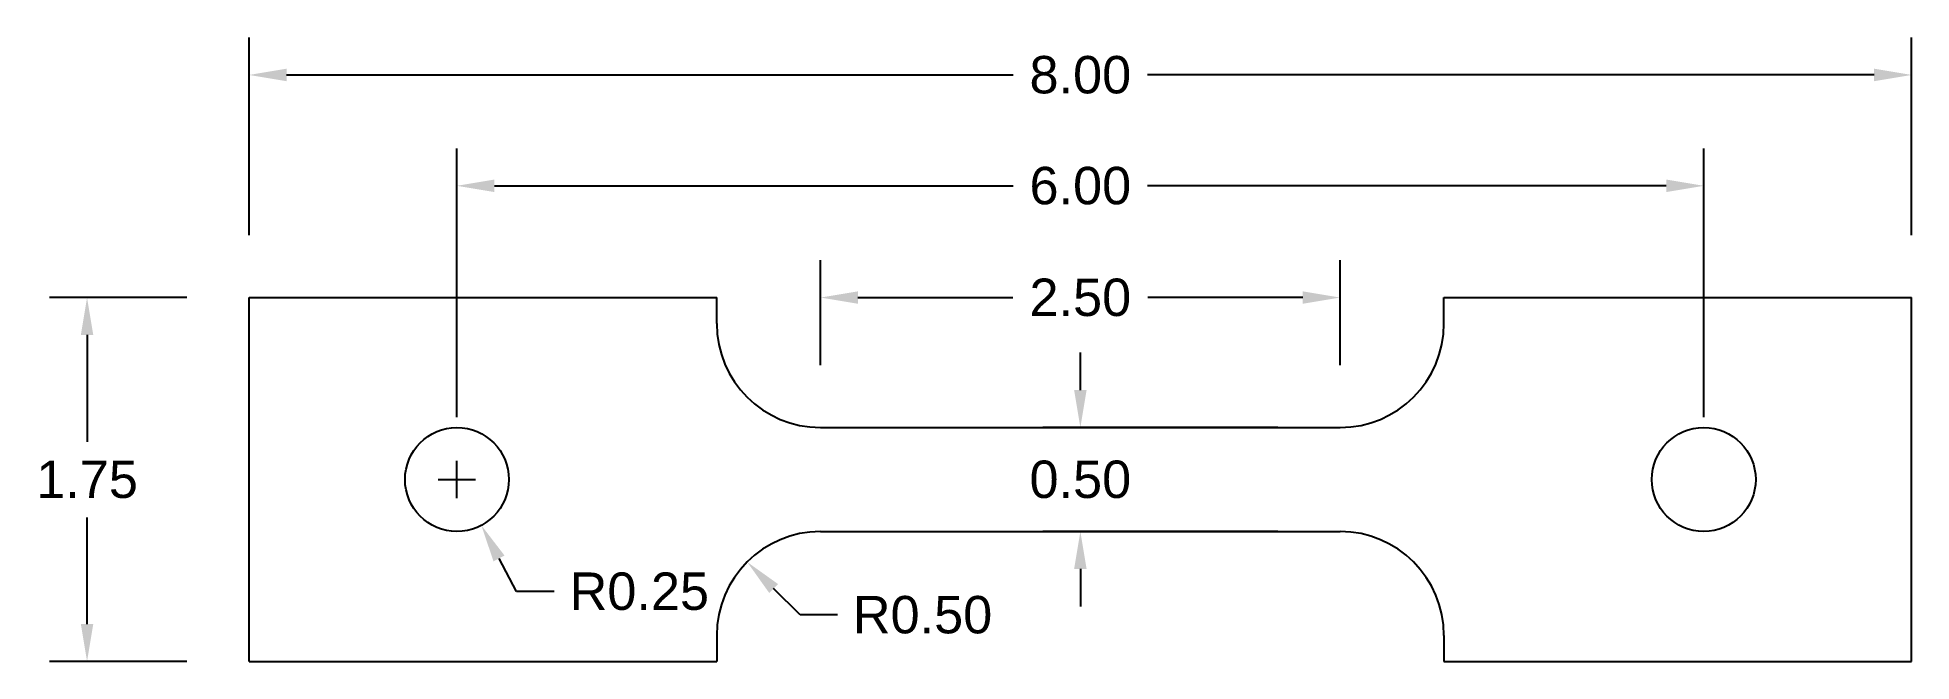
# Model space of a CAD drawing. Header units: inches. Extents: x 0.14 to 9.15, y 14.86 to 17.86.
import ezdxf

# ---------------------------------------------------------------- set-up
doc = ezdxf.new("R2010")
doc.units = ezdxf.units.IN
doc.header["$MEASUREMENT"] = 0
doc.styles.get("Standard").update_dxf_attribs({"font": 'arial.ttf'})
doc.dimstyles.new('Copy of Standard', dxfattribs={"dimtxt": 0.18, "dimasz": 0.18, "dimexe": 0.18, "dimexo": 0.3, "dimgap": 0.09, "dimtad": 0, "dimtih": 1, "dimtoh": 1, "dimzin": 0, "dimdsep": 46, "dimtxsty": 'Standard', "dimcen": 0.09, "dimadec": 0, "dimazin": 0, "dimtfac": 1, "dimtofl": 0, "dimtmove": 0, "dimatfit": 3, "dimfxl": 1, "dimtolj": 1, "dimtzin": 0, "dimarcsym": 0})

# ---------------------------------------------------------------- blocks, each defined once
blk = doc.blocks.new('*D5')
at = {"color": 0, "lineweight": -2, "transparency": 16777216}
for p, q in [((3.9048, 16.281), (3.9048, 16.786)), ((6.4048, 16.281), (6.4048, 16.786)), ((4.0848, 16.606), (4.8298, 16.606)), ((6.2248, 16.606), (5.4798, 16.606))]:
    blk.add_line(p, q, dxfattribs=at)
at = {"color": 0, "transparency": 16777216}
for points in [[(4.0848, 16.636), (4.0848, 16.576), (3.9048, 16.606)], [(6.2248, 16.636), (6.2248, 16.576), (6.4048, 16.606)]]:
    blk.add_solid(points, dxfattribs=at)
at = {"layer": 'Defpoints', "color": 0, "transparency": 16777216}
for p in [(6.4048, 16.606), (3.9048, 15.981), (6.4048, 15.981)]:
    blk.add_point(p, dxfattribs=at)
at = {"color": 0, "transparency": 16777216, "insert": (5.1548, 16.606), "char_height": 0.18, "attachment_point": 5}
blk.add_mtext('\\A1;2.50', dxfattribs=at)
blk = doc.blocks.new('*D6')
at = {"color": 0, "lineweight": -2, "transparency": 16777216}
for p, q in [((2.1548, 16.031), (2.1548, 17.3233)), ((8.1548, 16.031), (8.1548, 17.3233)), ((2.3348, 17.1433), (4.8308, 17.1433)), ((7.9748, 17.1433), (5.4787, 17.1433))]:
    blk.add_line(p, q, dxfattribs=at)
at = {"color": 0, "transparency": 16777216}
for points in [[(2.3348, 17.1733), (2.3348, 17.1133), (2.1548, 17.1433)], [(7.9748, 17.1733), (7.9748, 17.1133), (8.1548, 17.1433)]]:
    blk.add_solid(points, dxfattribs=at)
at = {"layer": 'Defpoints', "color": 0, "transparency": 16777216}
for p in [(8.1548, 17.1433), (2.1548, 15.731), (8.1548, 15.731)]:
    blk.add_point(p, dxfattribs=at)
at = {"color": 0, "transparency": 16777216, "insert": (5.1548, 17.1433), "char_height": 0.18, "attachment_point": 5}
blk.add_mtext('\\A1;6.00', dxfattribs=at)
blk = doc.blocks.new('*D7')
at = {"color": 0, "lineweight": -2, "transparency": 16777216}
for p, q in [((1.1548, 16.906), (1.1548, 17.8564)), ((9.1548, 16.906), (9.1548, 17.8564)), ((1.3348, 17.6764), (4.8312, 17.6764)), ((8.9748, 17.6764), (5.4784, 17.6764))]:
    blk.add_line(p, q, dxfattribs=at)
at = {"color": 0, "transparency": 16777216}
for points in [[(1.3348, 17.7064), (1.3348, 17.6464), (1.1548, 17.6764)], [(8.9748, 17.7064), (8.9748, 17.6464), (9.1548, 17.6764)]]:
    blk.add_solid(points, dxfattribs=at)
at = {"layer": 'Defpoints', "color": 0, "transparency": 16777216}
for p in [(9.1548, 17.6764), (1.1548, 16.606), (9.1548, 16.606)]:
    blk.add_point(p, dxfattribs=at)
at = {"color": 0, "transparency": 16777216, "insert": (5.1548, 17.6764), "char_height": 0.18, "attachment_point": 5}
blk.add_mtext('\\A1;8.00', dxfattribs=at)
blk = doc.blocks.new('*D8')
at = {"color": 0, "lineweight": -2, "transparency": 16777216}
for p, q in [((5.1548, 16.161), (5.1548, 16.341)), ((6.1048, 15.981), (4.9748, 15.981)), ((6.1048, 15.481), (4.9748, 15.481)), ((5.1548, 15.301), (5.1548, 15.121))]:
    blk.add_line(p, q, dxfattribs=at)
at = {"color": 0, "transparency": 16777216}
for points in [[(5.1248, 16.161), (5.1848, 16.161), (5.1548, 15.981)], [(5.1248, 15.301), (5.1848, 15.301), (5.1548, 15.481)]]:
    blk.add_solid(points, dxfattribs=at)
at = {"layer": 'Defpoints', "color": 0, "transparency": 16777216}
for p in [(6.4048, 15.981), (5.1548, 15.481), (6.4048, 15.481)]:
    blk.add_point(p, dxfattribs=at)
at = {"color": 0, "transparency": 16777216, "insert": (5.1548, 15.731), "char_height": 0.18, "attachment_point": 5}
blk.add_mtext('\\A1;0.50', dxfattribs=at)
blk = doc.blocks.new('*D9')
at = {"color": 0, "lineweight": -2, "transparency": 16777216}
for p, q in [((3.8058, 15.08), (3.6785, 15.2073)), ((3.9858, 15.08), (3.8058, 15.08))]:
    blk.add_line(p, q, dxfattribs=at)
at = {"color": 0, "transparency": 16777216}
blk.add_solid([(3.6997, 15.2285), (3.6573, 15.1861), (3.5512, 15.3346)], dxfattribs=at)
at = {"layer": 'Defpoints', "color": 0, "transparency": 16777216}
for p in [(3.5512, 15.3346), (3.9048, 14.981)]:
    blk.add_point(p, dxfattribs=at)
at = {"color": 0, "transparency": 16777216, "insert": (4.3954, 15.08), "char_height": 0.18, "attachment_point": 5}
blk.add_mtext('\\A1;R0.50', dxfattribs=at)
blk = doc.blocks.new('*D10')
at = {"color": 0, "lineweight": -2, "transparency": 16777216}
for p, q in [((0.8548, 16.606), (0.1947, 16.606)), ((0.3747, 16.426), (0.3747, 15.9129)), ((0.3747, 15.036), (0.3747, 15.5491)), ((0.8548, 14.856), (0.1947, 14.856))]:
    blk.add_line(p, q, dxfattribs=at)
at = {"color": 0, "transparency": 16777216}
for points in [[(0.3447, 16.426), (0.4047, 16.426), (0.3747, 16.606)], [(0.3447, 15.036), (0.4047, 15.036), (0.3747, 14.856)]]:
    blk.add_solid(points, dxfattribs=at)
at = {"layer": 'Defpoints', "color": 0, "transparency": 16777216}
for p in [(1.1548, 16.606), (0.3747, 14.856), (1.1548, 14.856)]:
    blk.add_point(p, dxfattribs=at)
at = {"color": 0, "transparency": 16777216, "insert": (0.3747, 15.731), "char_height": 0.18, "attachment_point": 5}
blk.add_mtext('\\A1;1.75', dxfattribs=at)
blk = doc.blocks.new('*D13')
at = {"color": 0, "lineweight": -2, "transparency": 16777216}
for p, q in [((2.1548, 15.641), (2.1548, 15.821)), ((2.0648, 15.731), (2.2448, 15.731)), ((2.4419, 15.1928), (2.3572, 15.3516)), ((2.6219, 15.1928), (2.4419, 15.1928))]:
    blk.add_line(p, q, dxfattribs=at)
at = {"color": 0, "transparency": 16777216}
blk.add_solid([(2.3836, 15.3657), (2.3307, 15.3375), (2.2724, 15.5104)], dxfattribs=at)
at = {"layer": 'Defpoints', "color": 0, "transparency": 16777216}
for p in [(2.1548, 15.731), (2.2724, 15.5104)]:
    blk.add_point(p, dxfattribs=at)
at = {"color": 0, "transparency": 16777216, "insert": (3.0325, 15.1928), "char_height": 0.18, "attachment_point": 5}
blk.add_mtext('\\A1;R0.25', dxfattribs=at)

msp = doc.modelspace()

# ---------------------------------------------------------------- linework, layer by layer
for p, q in [((1.1548, 16.606), (3.4048, 16.606)), ((1.1548, 14.856), (1.1548, 16.606)), ((3.4048, 16.481), (3.4048, 16.606)), ((6.9048, 16.481), (6.9048, 16.606)), ((6.9048, 16.606), (9.1548, 16.606)), ((9.1548, 14.856), (9.1548, 16.606)), ((3.9048, 15.981), (6.4048, 15.981)), ((3.9048, 15.481), (6.4048, 15.481)), ((3.4048, 14.981), (3.4048, 14.856)), ((6.9048, 14.981), (6.9048, 14.856)), ((1.1548, 14.856), (3.4048, 14.856)), ((6.9048, 14.856), (9.1548, 14.856))]:
    msp.add_line(p, q)
for centre in [(2.1548, 15.731), (8.1548, 15.731)]:
    msp.add_circle(centre, 0.25)
for centre, start, end in [((3.9048, 16.481), 180, 270), ((6.4048, 16.481), 270, 0), ((3.9048, 14.981), 90, 180), ((6.4048, 14.981), 0, 90)]:
    msp.add_arc(centre, 0.5, start, end)

# ---------------------------------------------------------------- dimensions: what is measured, and where the dimension line sits
for base, p1, p2, picture, middle in [((9.1548, 17.6764), (1.1548, 16.606), (9.1548, 16.606), '*D7', (5.1548, 17.6764)), ((8.1548, 17.1433), (2.1548, 15.731), (8.1548, 15.731), '*D6', (5.1548, 17.1433)), ((6.4048, 16.606), (3.9048, 15.981), (6.4048, 15.981), '*D5', (5.1548, 16.606))]:
    dim = msp.add_linear_dim(base=base, p1=p1, p2=p2, dimstyle='Copy of Standard')
    dim.commit()
    dim.dimension.update_dxf_attribs({"geometry": picture, "text_midpoint": middle})
dim = msp.add_linear_dim(base=(0.3747, 14.856), p1=(1.1548, 16.606), p2=(1.1548, 14.856), angle=90, dimstyle='Copy of Standard')
dim.commit()
dim.dimension.update_dxf_attribs({"geometry": '*D10', "text_midpoint": (0.3747, 15.731)})
dim = msp.add_linear_dim(base=(5.1548, 15.481), p1=(6.4048, 15.981), p2=(6.4048, 15.481), angle=90, dimstyle='Copy of Standard')
dim.commit()
dim.dimension.update_dxf_attribs({"geometry": '*D8', "text_midpoint": (5.1548, 15.731), "dimtype": 160})
dim = msp.add_radius_dim(center=(2.1548, 15.731), mpoint=(2.2724, 15.5104), dimstyle='Copy of Standard')
dim.commit()
dim.dimension.update_dxf_attribs({"geometry": '*D13', "text_midpoint": (3.0325, 15.1928)})
dim = msp.add_radius_dim(center=(3.9048, 14.981), mpoint=(3.5512, 15.3346), dimstyle='Copy of Standard')
dim.commit()
dim.dimension.update_dxf_attribs({"geometry": '*D9', "text_midpoint": (4.3954, 15.08), "dimtype": 164})

doc.saveas('drawing.dxf')
